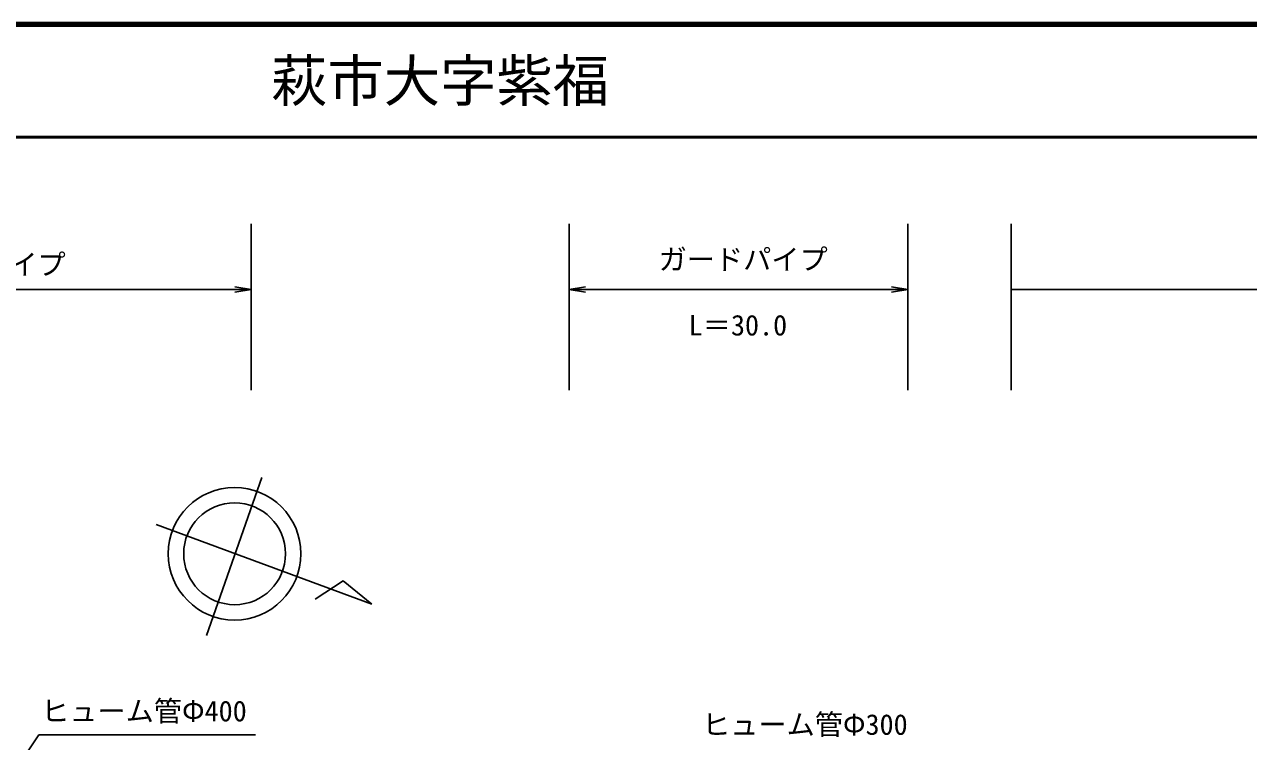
# Model space of a CAD drawing. Units: millimetres, scale not verified. Extents: x 40000 to 680000, y 20000 to 380000.
# Drawn here: x 383140 to 491770, y 316344 to 380000 of the extents above; entities that cross this region are included whole.
import ezdxf
from ezdxf.enums import TextEntityAlignment as Align

# ---------------------------------------------------------------- set-up
doc = ezdxf.new("R2010")
doc.units = ezdxf.units.MM
doc.header["$LTSCALE"] = 1000
for name, color, linetype, lineweight in [('M-BMK-SRVR', 3, 'Continuous', 25), ('M-STR-STR3', 7, 'Continuous', 25), ('M-TTL', 2, 'Continuous', 140), ('M-TTL-LINE', 7, 'Continuous', 50)]:
    doc.layers.add(name, color=color, linetype=linetype, lineweight=lineweight)
doc.layers.add('M-TTL-TXT', color=7, linetype='Continuous')
doc.styles.add('ＭＳ ゴシック', font='')
doc.styles.get('ＭＳ ゴシック').set_extended_font_data('MS Gothic')

# ---------------------------------------------------------------- blocks, each defined once
blk = doc.blocks.new('open_arrow')
at = {"color": 0, "linetype": 'Continuous', "lineweight": -2}
blk.add_lwpolyline([(7.5, 1.25), (0, 0), (7.5, -1.25)], dxfattribs=at)

msp = doc.modelspace()

# ---------------------------------------------------------------- linework, layer by layer
at = {"layer": 'M-BMK-SRVR'}
for p, q in [((404198, 339776), (399293, 325766)), ((394841, 335604), (413981, 328541)), ((411424, 330614), (408949, 328989)), ((413981, 328541), (411424, 330614))]:
    msp.add_line(p, q, dxfattribs=at)
for radius in [5885, 4520]:
    msp.add_circle((401788, 333012), radius, dxfattribs=at)
at = {"layer": 'M-STR-STR3'}
for p, q in [((403257, 347548), (403257, 362316)), ((431476, 347548), (431476, 362316)), ((461528, 347548), (461528, 362316)), ((470714, 347548), (470714, 362316)), ((351525, 356477), (403257, 356477)), ((431476, 356477), (461528, 356477)), ((470714, 356477), (567029, 356477)), ((362961, 284622), (384401, 316953)), ((384401, 316953), (403652, 316953))]:
    msp.add_line(p, q, dxfattribs=at)
at = {"layer": 'M-TTL'}
msp.add_line((680000, 380000), (40000, 380000), dxfattribs=at)
at = {"layer": 'M-TTL-LINE'}
msp.add_line((40000, 370000), (680000, 370000), dxfattribs=at)

# ---------------------------------------------------------------- block references
at = {"layer": 'M-STR-STR3', "xscale": 193, "yscale": 193, "rotation": 180}
for p in [(403257, 356477), (461528, 356477)]:
    msp.add_blockref('open_arrow', p, dxfattribs=at)
at = {"layer": 'M-STR-STR3', "xscale": 193, "yscale": 193}
msp.add_blockref('open_arrow', (431476, 356477), dxfattribs=at)

# ---------------------------------------------------------------- texts
at = {"layer": 'M-STR-STR3', "style": 'ＭＳ ゴシック'}
for s, p in [('ガードパイプ', (371793, 357229)), ('ガードパイプ', (439422, 357685)), ('L＝30.0', (442089, 351839)), ('ヒューム管Φ400', (384620, 317585)), ('ヒューム管Φ300', (443276, 316389))]:
    msp.add_text(s, height=1833, dxfattribs=at).set_placement(p, align=Align.BOTTOM_LEFT)
at = {"layer": 'M-TTL-TXT', "style": 'ＭＳ ゴシック'}
msp.add_text('萩市大字紫福', height=3666, dxfattribs=at).set_placement((405024, 375000), align=Align.MIDDLE_LEFT)

doc.saveas('drawing.dxf')
